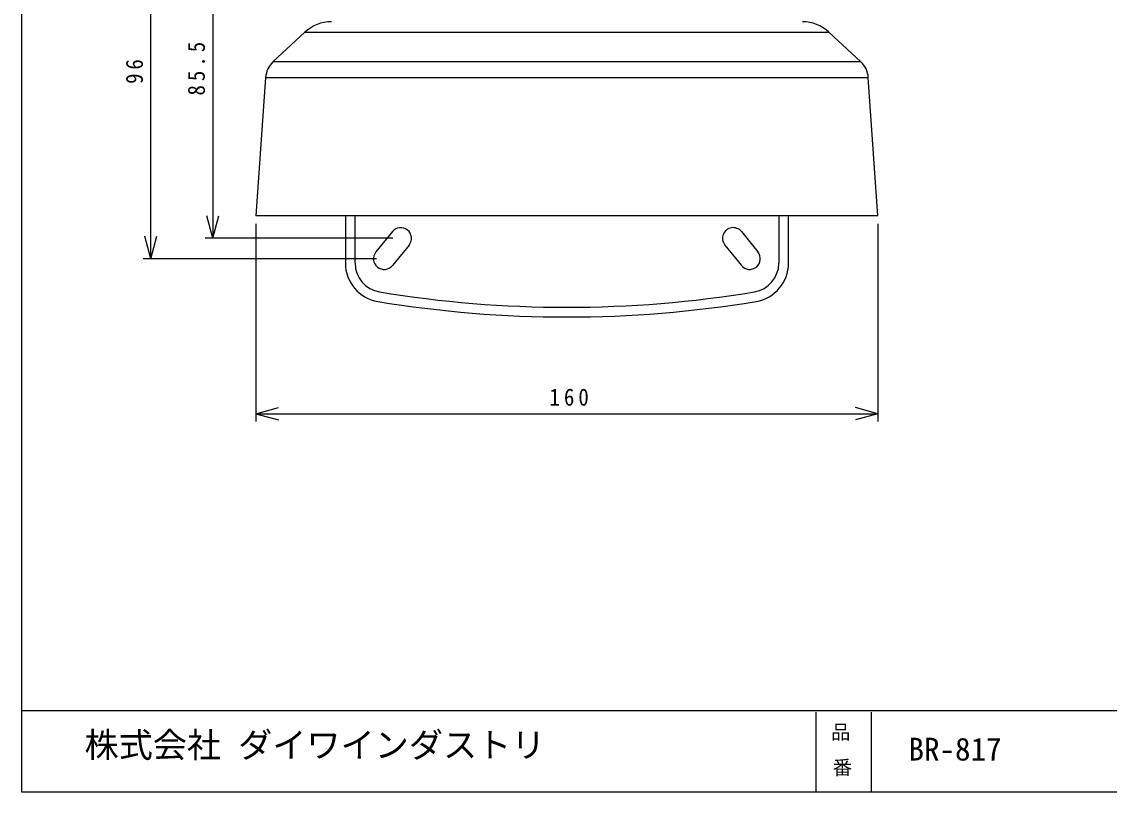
# Model space of a CAD drawing. Units: millimetres on the paper, scale 1:2. Extents: x -142 to 142, y -95 to 95.
# Drawn here: x -141.8 to -1.9, y -94.8 to 4.3 of the extents above; entities that cross this region are included whole.
import ezdxf
from ezdxf.enums import TextEntityAlignment as Align

# ---------------------------------------------------------------- set-up
doc = ezdxf.new("R2010")
doc.units = ezdxf.units.MM
for name, color, linetype in [('0-0_0', 7, 'Continuous'), ('0-1_外形線', 7, 'Continuous'), ('0-3_枠', 7, 'Continuous'), ('0-5_レイヤー_1_0', 7, 'Continuous')]:
    doc.layers.add(name, color=color, linetype=linetype)
doc.styles.add('ＭＳ ゴシック', font='')
doc.styles.get('ＭＳ ゴシック').set_extended_font_data('MS Gothic')

msp = doc.modelspace()

# ---------------------------------------------------------------- linework, layer by layer
at = {"layer": '0-0_0'}
for p, q in [((-125.187, -26.174), (-125.187, 21.826)), ((-117.219, 19.201), (-117.219, -23.549)), ((-105.38, 2.983), (-109.493, -0.854)), ((-105.38, 2.983), (-37.995, 2.983)), ((-33.881, -0.854), (-37.995, 2.983)), ((-33.881, -0.854), (-109.493, -0.854)), ((-110.44, -2.838), (-111.687, -20.674)), ((-110.44, -2.838), (-32.934, -2.838)), ((-31.687, -20.674), (-32.934, -2.838)), ((-117.219, -23.549), (-117.996, -20.651)), ((-117.219, -23.549), (-116.443, -20.651)), ((-31.687, -20.674), (-111.687, -20.674)), ((-100.187, -20.674), (-100.187, -26.744)), ((-98.937, -26.744), (-98.937, -20.674)), ((-44.437, -20.674), (-44.437, -26.744)), ((-43.187, -26.744), (-43.187, -20.674)), ((-111.687, -21.674), (-111.687, -47.118)), ((-31.687, -21.674), (-31.687, -47.118)), ((-125.187, -26.174), (-125.964, -23.276)), ((-125.187, -26.174), (-124.411, -23.276)), ((-94.062, -23.549), (-118.219, -23.549)), ((-94.13, -22.684), (-96.255, -25.309)), ((-49.243, -22.684), (-47.118, -25.309)), ((-91.993, -24.414), (-94.118, -27.039)), ((-51.38, -24.414), (-49.255, -27.039)), ((-96.187, -26.174), (-126.187, -26.174)), ((-111.687, -46.118), (-108.789, -45.342)), ((-111.687, -46.118), (-31.687, -46.118)), ((-111.687, -46.118), (-108.789, -46.895)), ((-31.687, -46.118), (-34.585, -45.342)), ((-31.687, -46.118), (-34.585, -46.895))]:
    msp.add_line(p, q, dxfattribs=at)
for centre, radius, start, end in [((-101.97, -0.674), 5, 90.00002, 133.00002), ((-41.405, -0.674), 5, 46.99997, 90), ((-107.447, -3.048), 3, 132.99997, 176.00005), ((-35.927, -3.048), 3, 3.99995, 47.00005), ((-93.062, -23.549), 1.375, 321.009, 141.009), ((-50.312, -23.549), 1.375, 38.991, 218.991), ((-95.187, -26.174), 1.375, 141.009, 321.009), ((-48.187, -26.174), 1.375, 218.991, 38.991), ((-95.187, -26.744), 5, 180, 260.61137), ((-95.187, -26.744), 3.75, 180, 260.61137), ((-48.187, -26.744), 3.75, 279.38863, 0), ((-48.187, -26.744), 5, 279.38863, 0), ((-71.687, 115.383), 147.807, 260.61137, 279.38863), ((-71.687, 115.383), 149.057, 260.61137, 279.38863)]:
    msp.add_arc(centre, radius, start, end, dxfattribs=at)
at = {"layer": '0-3_枠'}
for p, q in [((141.803, -84.358), (-141.803, -84.354)), ((-39.681, -84.522), (-39.681, -94.842)), ((-32.546, -84.522), (-32.546, -94.842))]:
    msp.add_line(p, q, dxfattribs=at)
msp.add_lwpolyline([(-141.803, 94.842), (141.803, 94.842), (141.803, -94.842), (-141.803, -94.842)], close=True, dxfattribs=at)

# ---------------------------------------------------------------- texts
at = {"layer": '0-0_0', "char_height": 2.199, "attachment_point": 7, "rotation": 90, "style": 'ＭＳ ゴシック'}
for s, insert in [('\\T1.38;\\W0.9;85.5', (-118.219, -5.174)), ('\\T1.36;\\W0.9;96', (-126.187, -3.674))]:
    msp.add_mtext(s, dxfattribs=dict(at, insert=insert))
at = {"layer": '0-0_0', "insert": (-73.937, -45.118), "char_height": 2.199, "attachment_point": 7, "style": 'ＭＳ ゴシック'}
msp.add_mtext('\\T1.38;\\W0.9;160', dxfattribs=at)
at = {"layer": '0-1_外形線', "style": 'ＭＳ ゴシック'}
msp.add_text('BR-817', height=2.933, dxfattribs=at).set_placement((-27.762, -91.637), align=Align.BOTTOM_LEFT)
at = {"layer": '0-3_枠', "style": 'ＭＳ ゴシック'}
for s, p in [('品', (-37.741, -88.569)), ('番', (-37.514, -93.119))]:
    msp.add_text(s, height=1.833, dxfattribs=at).set_placement(p, align=Align.BOTTOM_LEFT)
at = {"layer": '0-5_レイヤー_1_0', "style": 'ＭＳ ゴシック'}
msp.add_text('株式会社 ダイワインダストリ', height=3.219, dxfattribs=at).set_placement((-133.726, -91.326), align=Align.BOTTOM_LEFT)

doc.saveas('drawing.dxf')
